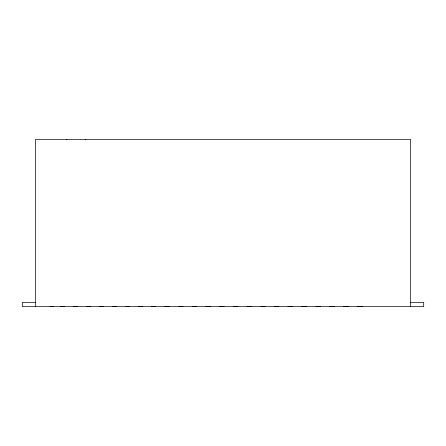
<?xml version="1.0" encoding="UTF-8"?>
<svg xmlns="http://www.w3.org/2000/svg" width="446" height="446" viewBox="0 0 446 446"><rect width="100%" height="100%" fill="white"/><g stroke="black" fill="none" stroke-linecap="round" stroke-linejoin="round"><path stroke-width="0.67" d="M66.705 139.408L66.928 139.408M85.61 139.414L85.844 139.408M35.502 302.433L22.3 302.433L22.3 306.592L423.7 306.592L423.7 302.433L410.498 302.433M52.845 306.564L53.514 306.592M61.113 306.592L60.355 306.592M63.232 306.564L62.473 306.592M63.421 306.564L64.23 306.564M73.467 306.564L74.27 306.564M75.625 306.564L76.372 306.592M76.55 306.564L77.23 306.592M89.495 306.564L90.282 306.564M99.53 306.564L100.305 306.564M102.58 306.564L103.394 306.564M112.671 306.564L113.423 306.592M115.631 306.564L114.884 306.592M115.815 306.564L116.696 306.564M128.727 306.564L127.952 306.592M138.622 306.564L139.403 306.564M141.555 306.564L140.808 306.592M142.475 306.564L141.75 306.592M151.724 306.564L152.538 306.564M154.706 306.564L153.959 306.592M154.868 306.564L155.665 306.564M165.555 306.564L166.436 306.564M167.796 306.564L168.594 306.564M181.215 306.564L182.013 306.564M182.191 306.564L182.96 306.564M193.581 306.564L192.823 306.592M194.935 306.564L195.733 306.564M195.922 306.564L196.736 306.564M207.396 306.564L206.649 306.592M209.548 306.564L208.8 306.592M209.715 306.564L210.395 306.592M219.538 306.564L220.965 306.592M222.337 306.564L223.134 306.564M223.323 306.564L224.104 306.564M234.758 306.564L234.011 306.592M236.101 306.564L236.898 306.564M237.071 306.564L237.88 306.564M247.792 306.564L248.6 306.564M250.702 306.564L248.723 306.592M250.908 306.564L251.789 306.564M260.988 306.564L261.529 306.592M264.539 306.564L265.075 306.592M274.942 306.564L275.723 306.564M287.971 306.564L288.506 306.592M288.651 306.564L289.465 306.564M292.565 306.564L291.818 306.592M302.75 306.564L303.631 306.564M306.681 306.564L303.759 306.592M316.699 306.564L315.969 306.592M316.822 306.564L317.357 306.592M320.406 306.564L319.654 306.592M329.639 306.564L330.386 306.592M333.43 306.564L331.445 306.592M333.641 306.564L334.45 306.564M345.41 306.564L344.663 306.592M361.377 306.564L359.392 306.592M361.583 306.564L362.369 306.564M410.498 306.592L410.498 139.408L35.502 139.408L35.502 306.592M359.298 306.592L358.445 306.592M358.272 306.592L357.575 306.592M348.387 306.592L347.663 306.592M347.518 306.592L345.533 306.592M344.446 306.592L343.721 306.592M331.261 306.564L330.564 306.592M319.436 306.592L317.452 306.592M302.5 306.564L301.808 306.592M291.584 306.592L289.599 306.592M278.722 306.592L278.048 306.592M277.83 306.592L275.845 306.592M274.781 306.592L274.245 306.592M264.45 306.592L261.624 306.592M247.63 306.592L247.09 306.592M235.99 306.592L234.869 306.592M233.838 306.592L233.336 306.592M222.225 306.592L221.105 306.592M208.639 306.592L207.518 306.592M206.465 306.592L205.924 306.592M194.824 306.592L193.703 306.592M192.683 306.592L192.181 306.592M181.104 306.592L179.983 306.592M179.889 306.592L179.387 306.592M179.259 306.592L178.818 306.564M169.558 306.592L168.7 306.592M167.685 306.592L166.564 306.592M165.399 306.592L164.858 306.592M153.798 306.592L152.677 306.592M140.646 306.592L139.526 306.592M129.385 306.592L128.883 306.592M127.818 306.592L125.945 306.592M114.722 306.592L113.602 306.592M102.357 306.564L101.677 306.592M101.537 306.592L100.417 306.592M89.256 306.564L88.548 306.592M88.436 306.592L87.316 306.592M87.221 306.592L86.362 306.592M75.508 306.592L74.393 306.592M62.356 306.592L61.241 306.592M52.656 306.592L51.909 306.592M51.797 306.592L50.677 306.592M50.576 306.592L50.041 306.592"/></g></svg>
